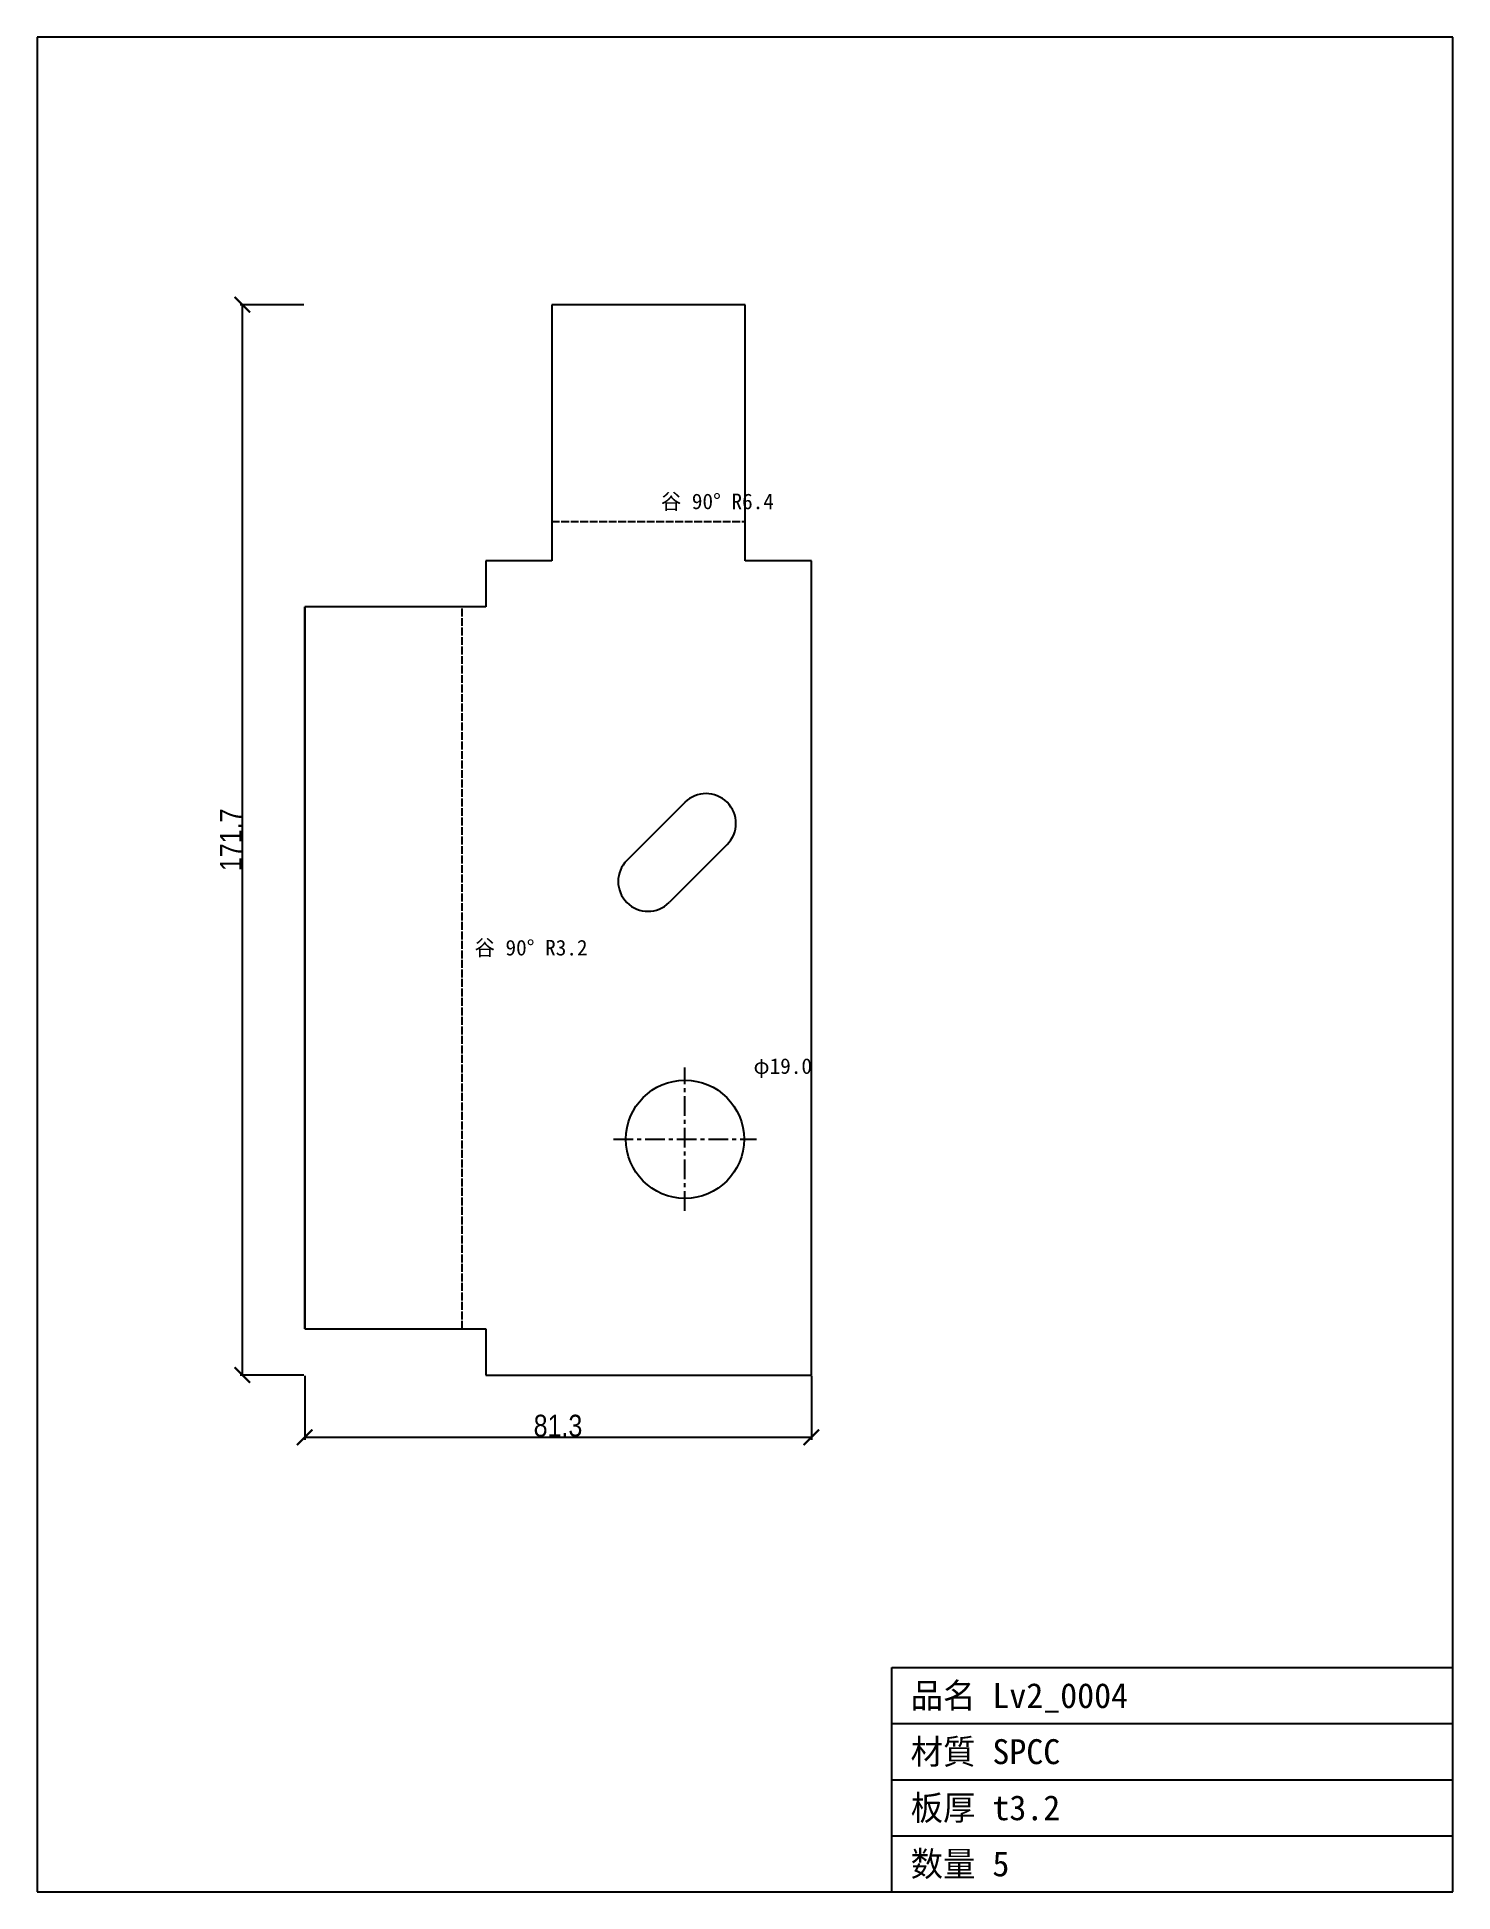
# Model space of a CAD drawing. Header units: millimetres. Extents: x -72 to 155, y -83 to 215.
import ezdxf

# ---------------------------------------------------------------- set-up
doc = ezdxf.new("R2010")
doc.units = ezdxf.units.MM
doc.linetypes.add('CENTER', pattern=[5.08, 3.175, -0.635, 0.635, -0.635])
doc.linetypes.add('DASHED', pattern=[1.524, 1.27, -0.254])
for name, color, linetype in [('11', 7, 'Continuous'), ('13', 7, 'Continuous'), ('19', 7, 'Continuous'), ('2', 7, 'Continuous'), ('3', 7, 'Continuous'), ('6', 7, 'Continuous')]:
    doc.layers.add(name, color=color, linetype=linetype)
doc.styles.add('OpenSansCondensed-Light', font='OpenSansCondensed-Light.ttf')
doc.dimstyles.new('EZDXF', dxfattribs={"dimtxt": 0.25, "dimasz": 0.175, "dimexe": 0.375, "dimexo": 0.125, "dimgap": 0.1, "dimtad": 1, "dimlfac": 100, "dimzin": 12, "dimdsep": 46, "dimtxsty": 'OpenSansCondensed-Light', "dimblk": 'ARCHTICK', "dimcen": 2.5, "dimazin": 3, "dimtfac": 0.5, "dimtmove": 2, "dimatfit": 3})

# ---------------------------------------------------------------- blocks, each defined once
blk = doc.blocks.new('HOLE_D18_97')
blk.add_circle((0, 0), 9.48)
blk = doc.blocks.new('_ARCHTICK')
at = {"color": 0, "linetype": 'BYBLOCK', "const_width": 0.15}
blk.add_lwpolyline([(-0.5, -0.5), (0.5, 0.5)], dxfattribs=at)

msp = doc.modelspace()

# ---------------------------------------------------------------- linework, layer by layer
at = {"layer": '13', "color": 1, "linetype": 'DASHED'}
for p, q in [((10.6, 136.91), (41.65, 136.91)), ((-3.77, 7.4), (-3.77, 123.23))]:
    msp.add_line(p, q, dxfattribs=at)
at = {"layer": '19', "color": 7, "linetype": 'CONTINUOUS'}
for p, q in [((155.18, 214.65), (-71.97, 214.65)), ((-71.97, 214.65), (-71.97, -82.93)), ((155.18, -82.93), (155.18, 214.65)), ((65.18, -82.93), (65.18, -46.93)), ((65.18, -46.93), (155.18, -46.93)), ((65.18, -55.93), (155.18, -55.93)), ((65.18, -64.93), (155.18, -64.93)), ((65.18, -73.93), (155.18, -73.93)), ((-71.97, -82.93), (155.18, -82.93))]:
    msp.add_line(p, q, dxfattribs=at)
at = {"layer": '2', "color": 7, "linetype": 'CONTINUOUS'}
for p, q in [((41.65, 171.72), (10.6, 171.72)), ((10.6, 171.72), (10.6, 160.29)), ((41.65, 130.63), (41.65, 171.72)), ((10.6, 160.29), (10.6, 139.67)), ((10.6, 139.67), (10.6, 130.63)), ((3.17, 130.63), (0, 130.63)), ((0, 130.63), (0, 123.22)), ((4.69, 130.63), (3.17, 130.63)), ((7.34, 130.63), (4.69, 130.63)), ((10.6, 130.63), (7.34, 130.63)), ((45.75, 130.63), (41.65, 130.63)), ((46.37, 130.63), (45.75, 130.63)), ((48.16, 130.63), (46.37, 130.63)), ((52.25, 130.63), (48.16, 130.63)), ((52.25, 0), (52.26, 130.63)), ((-29.04, 123.23), (-29.04, 7.4)), ((-29.04, 7.4), (-29.04, 123.23)), ((0, 123.23), (-29.04, 123.23)), ((22.67, 82.56), (31.98, 91.87)), ((31.98, 91.87), (22.67, 82.56)), ((38.74, 85.1), (29.44, 75.8)), ((-29.04, 7.4), (0, 7.4)), ((0, 7.4), (0, 0)), ((0, 0), (52.25, 0))]:
    msp.add_line(p, q, dxfattribs=at)
msp.add_circle((31.98, 37.82), 9.48, dxfattribs=at)
for centre, start, end in [((35.36, 88.49), -45, 135), ((26.05, 79.18), 135, -45)]:
    msp.add_arc(centre, 4.79, start, end, dxfattribs=at)
at = {"layer": '3', "color": 1, "linetype": 'CENTER'}
for p, q in [((31.98, 26.34), (31.98, 49.31)), ((20.5, 37.82), (43.47, 37.82))]:
    msp.add_line(p, q, dxfattribs=at)

# ---------------------------------------------------------------- block references
at = {"layer": '2', "color": 7, "linetype": 'CONTINUOUS'}
msp.add_blockref('HOLE_D18_97', (31.98, 37.82), dxfattribs=at)

# ---------------------------------------------------------------- texts
at = {"layer": '6', "color": 2}
for s, height, p in [('谷 90° R6.4', 2.5, (28.13, 138.91)), ('谷 90° R3.2', 2.5, (-1.77, 67.31)), ('φ19.0', 2.5, (42.97, 48.31)), ('品名 Lv2_0004', 4, (68.18, -53.43)), ('材質 SPCC', 4, (68.18, -62.43)), ('板厚 t3.2', 4, (68.18, -71.43)), ('数量 5', 4, (68.18, -80.43))]:
    msp.add_text(s, height=height, dxfattribs=at).set_placement(p)

# ---------------------------------------------------------------- dimensions: what is measured, and where the dimension line sits
at = {"layer": '11', "color": 2}
msp.add_linear_dim(base=(-39.04, 0), p1=(-29.04, 0), p2=(-29.04, 171.72), angle=90, dimstyle='EZDXF', override={"dimtxt": 3.5, "dimasz": 2.5, "dimdec": 1, "dimlfac": 1}, dxfattribs=at).render()
msp.add_linear_dim(base=(-29.04, -10), p1=(-29.04, 0), p2=(52.25, 0), dimstyle='EZDXF', override={"dimtxt": 3.5, "dimasz": 2.5, "dimdec": 1, "dimlfac": 1}, dxfattribs=at).render()

doc.saveas('drawing.dxf')
